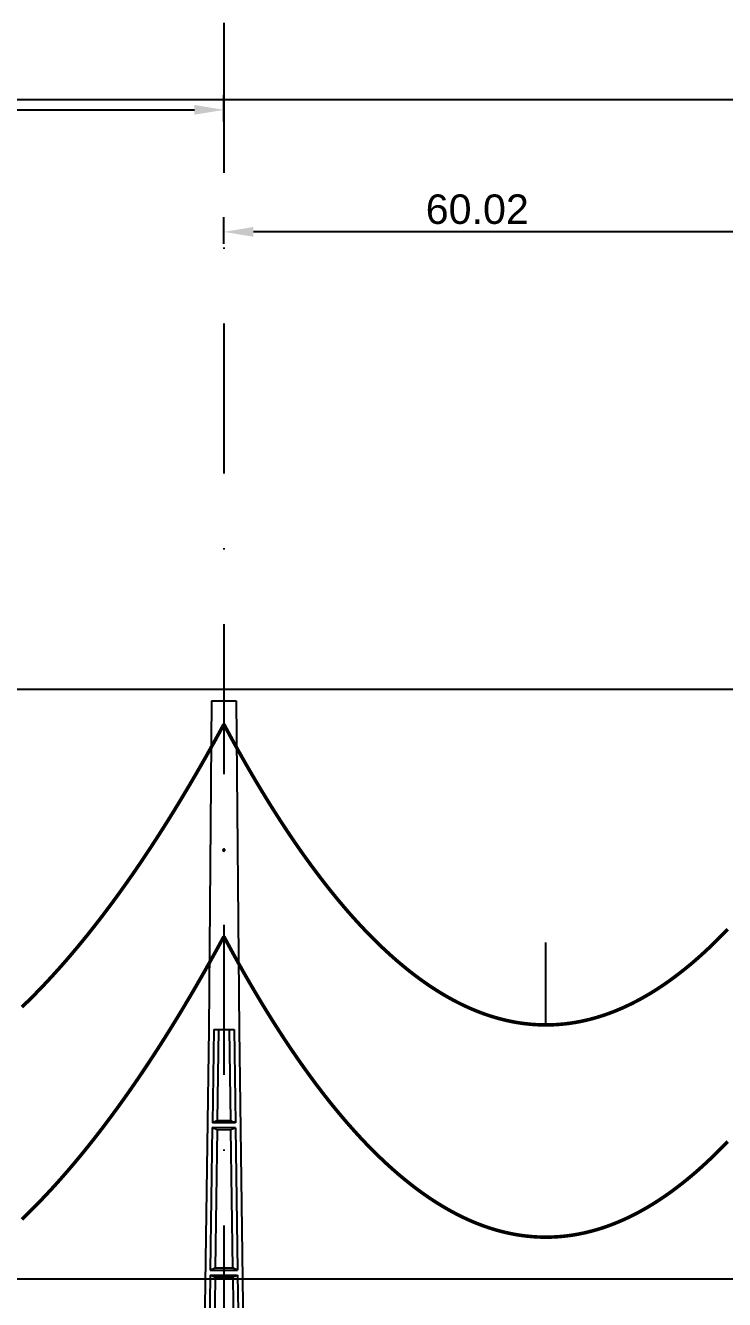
# Model space of a CAD drawing. Header units: metres. Extents: x -121 to 9872, y 3505 to 10721.
# Drawn here: x 2511.1 to 2570.3, y 6825.2 to 6933.3 of the extents above; entities that cross this region are included whole.
import ezdxf

# ---------------------------------------------------------------- set-up
doc = ezdxf.new("R2010")
doc.units = ezdxf.units.M
doc.header["$PDMODE"] = 2
doc.linetypes.add('DASHDOT', pattern=[25.4, 12.7, -6.35, 0, -6.35])
for name, color, linetype in [('CON-EOL- CA ORCHID', 240, 'Continuous'), ('CON-EOL- FO', 101, 'Continuous'), ('cotas', 7, 'Continuous'), ('GRID', 253, 'Continuous'), ('POSTE DT', 7, 'Continuous')]:
    doc.layers.add(name, color=color, linetype=linetype)
doc.styles.get("Standard").update_dxf_attribs({"font": 'arial.ttf'})
doc.dimstyles.new('ISO-25', dxfattribs={"dimtxt": 2.5, "dimasz": 2.5, "dimexe": 1.25, "dimexo": 0.625, "dimtad": 1, "dimzin": 1, "dimtxsty": 'Standard', "dimcen": 2.5, "dimaunit": 1, "dimadec": 3, "dimazin": 3, "dimtfac": 1, "dimtmove": 0, "dimatfit": 3, "dimfxlon": 1, "dimarcsym": 0})

# ---------------------------------------------------------------- blocks, each defined once
blk = doc.blocks.new('*U11')
at = {"layer": 'POSTE DT', "extrusion": (0, 1, 0)}
for p, q in [((-3.31, 349.86), (-4.05, 262)), ((-3.31, 349.86), (3.31, 349.86)), ((3.31, 349.86), (4.06, 262)), ((-4.05, 262), (-7.72, 0)), ((-4.05, 262), (-4.05, 262)), ((-2.73, 262), (-3.08, 237.05)), ((-2.73, 262), (2.75, 262)), ((-1.42, 262), (-1.77, 237.57)), ((1.43, 262), (1.77, 237.57)), ((2.75, 262), (3.1, 237.05)), ((4.06, 262), (7.72, 0)), ((-3.1, 235.74), (-3.63, 197.65)), ((3.11, 235.73), (-3.1, 235.74)), ((3.1, 237.05), (-3.08, 237.05)), ((-1.8, 235.21), (-2.32, 198.19)), ((1.8, 235.21), (2.32, 198.19)), ((3.11, 235.73), (3.65, 197.65)), ((-3.65, 196.34), (-4.19, 158.25)), ((-2.35, 195.8), (-2.87, 158.8)), ((2.35, 195.8), (2.87, 158.8)), ((3.66, 196.34), (4.2, 158.25))]:
    blk.add_line(p, q, dxfattribs=at)
at = {"layer": 'POSTE DT', "ltscale": 3}
for points in [[(-3.63, 197.65), (3.65, 197.65)], [(-3.65, 196.34), (3.66, 196.34)]]:
    blk.add_lwpolyline(points, dxfattribs=at)
at = {"layer": 'POSTE DT'}
for points, knots in [([(0.25, 309.94), (0.25, 309.93), (0.25, 309.93), (0.25, 309.92), (0.25, 309.91), (0.25, 309.9), (0.25, 309.89), (0.24, 309.85), (0.22, 309.82), (0.19, 309.77), (0.16, 309.74), (0.11, 309.71), (0.08, 309.7), (0.01, 309.68), (-0.02, 309.68), (-0.08, 309.7), (-0.11, 309.71), (-0.16, 309.74), (-0.18, 309.76), (-0.21, 309.8), (-0.22, 309.82), (-0.24, 309.85), (-0.24, 309.87), (-0.25, 309.89), (-0.25, 309.9), (-0.25, 309.92), (-0.25, 309.92), (-0.25, 309.93), (-0.25, 309.94), (-0.25, 309.95), (-0.25, 309.95), (-0.25, 309.96), (-0.25, 309.97), (-0.24, 310), (-0.23, 310.02), (-0.21, 310.07), (-0.2, 310.09), (-0.15, 310.14), (-0.13, 310.15), (-0.07, 310.18), (-0.03, 310.19), (0.03, 310.19), (0.06, 310.18), (0.12, 310.16), (0.14, 310.14), (0.18, 310.11), (0.2, 310.09), (0.21, 310.06), (0.22, 310.05), (0.23, 310.04), (0.24, 310.01), (0.24, 309.99), (0.25, 309.97), (0.25, 309.96), (0.25, 309.95), (0.25, 309.94), (0.25, 309.94), (0.25, 309.94), (0.25, 309.94)], [-54.728303, -54.728303, -54.728303, -54.728303, -54.309038, -54.309038, -53.647169, -53.647169, -52.532885, -52.532885, -48.86224, -48.86224, -45.282765, -45.282765, -41.52867, -41.52867, -37.867486, -37.867486, -34.454589, -34.454589, -31.301423, -31.301423, -28.48103, -28.48103, -26.961755, -26.961755, -25.7544, -25.7544, -25.136228, -25.136228, -24.64409, -24.64409, -24.094201, -24.094201, -23.191199, -23.191199, -20.494482, -20.494482, -17.342863, -17.342863, -13.645538, -13.645538, -9.835989, -9.835989, -6.296781, -6.296781, -3.005029, -3.005029, 0, 0, 0, 1.527594, 1.527594, 3.697216, 3.697216, 4.489727, 4.489727, 5.01438, 5.01438, 5.095313, 5.095313, 5.095313, 5.095313]), ([(-3.1, 235.74), (-2.88, 235.65), (-2.67, 235.56), (-2.23, 235.39), (-2.02, 235.3), (-1.8, 235.21)], [0.055576, 0.055576, 0.055576, 0.055576, 56.767409, 56.767409, 113.50757, 113.50757, 113.50757, 113.50757]), ([(-1.77, 237.57), (-1.99, 237.49), (-2.21, 237.4), (-2.64, 237.22), (-2.86, 237.14), (-3.08, 237.05)], [0, 0, 0, 0, 56.660495, 56.660495, 113.412826, 113.412826, 113.412826, 113.412826]), ([(-1.8, 235.21), (-1.2, 235.21), (-0.6, 235.21), (0.6, 235.21), (1.2, 235.21), (1.8, 235.21)], [0, 0, 0, 0, 68.567797, 68.567797, 137.136247, 137.136247, 137.136247, 137.136247]), ([(1.77, 237.57), (1.18, 237.57), (0.59, 237.57), (-0.59, 237.57), (-1.18, 237.57), (-1.77, 237.57)], [0, 0, 0, 0, 67.306894, 67.306894, 134.614447, 134.614447, 134.614447, 134.614447]), ([(3.1, 237.05), (2.87, 237.14), (2.65, 237.23), (2.21, 237.4), (1.99, 237.49), (1.77, 237.57)], [0, 0, 0, 0, 56.738948, 56.738948, 113.38731, 113.38731, 113.38731, 113.38731]), ([(1.8, 235.21), (2.02, 235.3), (2.24, 235.38), (2.68, 235.56), (2.89, 235.65), (3.11, 235.73)], [0, 0, 0, 0, 56.845349, 56.845349, 113.599799, 113.599799, 113.599799, 113.599799]), ([(-2.32, 198.19), (-2.54, 198.1), (-2.76, 198.01), (-3.2, 197.83), (-3.41, 197.74), (-3.63, 197.65)], [0, 0, 0, 0, 63.412073, 63.412073, 126.777421, 126.777421, 126.777421, 126.777421]), ([(2.32, 198.19), (1.55, 198.19), (0.77, 198.19), (-0.77, 198.19), (-1.55, 198.19), (-2.32, 198.19)], [0, 0, 0, 0, 88.31008, 88.31008, 176.620652, 176.620652, 176.620652, 176.620652]), ([(3.65, 197.65), (3.43, 197.74), (3.2, 197.83), (2.76, 198.01), (2.54, 198.1), (2.32, 198.19)], [0, 0, 0, 0, 63.488119, 63.488119, 126.880939, 126.880939, 126.880939, 126.880939]), ([(-3.65, 196.34), (-3.43, 196.25), (-3.22, 196.16), (-2.78, 195.98), (-2.57, 195.89), (-2.35, 195.8)], [0.054307, 0.054307, 0.054307, 0.054307, 63.527131, 63.527131, 127.063246, 127.063246, 127.063246, 127.063246]), ([(-2.35, 195.8), (-1.57, 195.8), (-0.78, 195.8), (0.79, 195.8), (1.57, 195.8), (2.35, 195.8)], [0, 0, 0, 0, 89.585713, 89.585713, 179.17191, 179.17191, 179.17191, 179.17191]), ([(2.35, 195.8), (2.57, 195.89), (2.79, 195.98), (3.23, 196.16), (3.45, 196.25), (3.66, 196.34)], [0, 0, 0, 0, 63.60246, 63.60246, 127.109696, 127.109696, 127.109696, 127.109696])]:
    blk.add_open_spline(points, degree=3, knots=knots, dxfattribs=at)
blk = doc.blocks.new('*D345')
at = {"layer": 'cotas', "color": 0, "lineweight": -2, "transparency": 16777216}
for p, q in [((2447.93, 6925.1), (2447.93, 6927.35)), ((2527.93, 6925.1), (2527.93, 6927.35)), ((2450.43, 6926.1), (2525.43, 6926.1))]:
    blk.add_line(p, q, dxfattribs=at)
at = {"layer": 'cotas', "color": 0, "transparency": 16777216}
for points in [[(2450.43, 6926.52), (2450.43, 6925.69), (2447.93, 6926.1)], [(2525.43, 6926.52), (2525.43, 6925.69), (2527.93, 6926.1)]]:
    blk.add_solid(points, dxfattribs=at)
at = {"layer": 'Defpoints', "color": 0, "transparency": 16777216}
for p in [(2527.93, 6926.1), (2447.93, 6902.54), (2527.93, 6875.99)]:
    blk.add_point(p, dxfattribs=at)
at = {"layer": 'cotas', "color": 0, "transparency": 16777216, "insert": (2487.93, 6928), "char_height": 2.5, "attachment_point": 5}
blk.add_mtext('80.00', dxfattribs=at)
blk = doc.blocks.new('*D412')
at = {"layer": 'cotas', "color": 0, "lineweight": -2, "transparency": 16777216}
for p, q in [((2527.93, 6914.75), (2527.93, 6917)), ((2587.95, 6914.75), (2587.95, 6917)), ((2585.45, 6915.75), (2530.43, 6915.75))]:
    blk.add_line(p, q, dxfattribs=at)
at = {"layer": 'cotas', "color": 0, "transparency": 16777216}
for points in [[(2530.43, 6916.17), (2530.43, 6915.34), (2527.93, 6915.75)], [(2585.45, 6916.17), (2585.45, 6915.34), (2587.95, 6915.75)]]:
    blk.add_solid(points, dxfattribs=at)
at = {"layer": 'Defpoints', "color": 0, "transparency": 16777216}
for p in [(2527.93, 6915.75), (2587.95, 6887.21), (2527.93, 6875.99)]:
    blk.add_point(p, dxfattribs=at)
at = {"layer": 'cotas', "color": 0, "transparency": 16777216, "insert": (2549.4, 6917.66), "char_height": 2.5, "attachment_point": 5}
blk.add_mtext('60.02', dxfattribs=at)

msp = doc.modelspace()

# ---------------------------------------------------------------- linework, layer by layer
at = {"layer": 'CON-EOL- CA ORCHID'}
msp.add_line((2555.212, 6848.496), (2555.212, 6855.496), dxfattribs=at)
at = {"layer": 'CON-EOL- CA ORCHID', "const_width": 0.3}
for points in [[(2510.816, 6850.008), (2511.214, 6850.394), (2511.612, 6850.788), (2512.01, 6851.19), (2512.408, 6851.601), (2512.806, 6852.019), (2513.204, 6852.446), (2513.602, 6852.881), (2514, 6853.324), (2514.398, 6853.775), (2514.796, 6854.235), (2515.194, 6854.702), (2515.592, 6855.178), (2515.99, 6855.662), (2516.388, 6856.154), (2516.786, 6856.654), (2517.184, 6857.163), (2517.582, 6857.679), (2517.98, 6858.204), (2518.378, 6858.737), (2518.776, 6859.279), (2519.174, 6859.828), (2519.572, 6860.386), (2519.97, 6860.951), (2520.368, 6861.525), (2520.766, 6862.108), (2521.164, 6862.698), (2521.562, 6863.297), (2521.96, 6863.904), (2522.358, 6864.519), (2522.756, 6865.142), (2523.154, 6865.773), (2523.552, 6866.413), (2523.95, 6867.061), (2524.348, 6867.717), (2524.746, 6868.382), (2525.144, 6869.054), (2525.542, 6869.735), (2525.94, 6870.424), (2526.338, 6871.121), (2526.736, 6871.827), (2527.134, 6872.541), (2527.532, 6873.263), (2527.93, 6873.993)], [(2527.93, 6873.993), (2528.229, 6873.437), (2528.527, 6872.886), (2528.826, 6872.342), (2529.124, 6871.804), (2529.423, 6871.273), (2529.721, 6870.747), (2530.02, 6870.228), (2530.318, 6869.715), (2530.617, 6869.208), (2530.915, 6868.707), (2531.214, 6868.212), (2531.512, 6867.724), (2531.811, 6867.241), (2532.109, 6866.765), (2532.408, 6866.295), (2532.706, 6865.831), (2533.005, 6865.373), (2533.303, 6864.922), (2533.602, 6864.477), (2533.9, 6864.037), (2534.199, 6863.604), (2534.497, 6863.177), (2534.796, 6862.757), (2535.095, 6862.342), (2535.393, 6861.934), (2535.692, 6861.531), (2535.99, 6861.135), (2536.289, 6860.745), (2536.587, 6860.361), (2536.886, 6859.983), (2537.184, 6859.612), (2537.483, 6859.246), (2537.781, 6858.887), (2538.08, 6858.534), (2538.378, 6858.186), (2538.677, 6857.845), (2538.975, 6857.511), (2539.274, 6857.182), (2539.572, 6856.859), (2539.871, 6856.543), (2540.169, 6856.232), (2540.468, 6855.928), (2540.766, 6855.63), (2541.065, 6855.338), (2541.363, 6855.052), (2541.662, 6854.772), (2541.96, 6854.499), (2542.259, 6854.231), (2542.557, 6853.97), (2542.856, 6853.714), (2543.154, 6853.465), (2543.453, 6853.222), (2543.751, 6852.985), (2544.05, 6852.754), (2544.348, 6852.529), (2544.647, 6852.31), (2544.945, 6852.098), (2545.244, 6851.891), (2545.542, 6851.691), (2545.841, 6851.497), (2546.139, 6851.309), (2546.438, 6851.126), (2546.736, 6850.95), (2547.035, 6850.781), (2547.333, 6850.617), (2547.632, 6850.459), (2547.93, 6850.307), (2548.229, 6850.162), (2548.527, 6850.023), (2548.826, 6849.889), (2549.124, 6849.762), (2549.423, 6849.641), (2549.721, 6849.526), (2550.02, 6849.417), (2550.318, 6849.314), (2550.617, 6849.217), (2550.915, 6849.127), (2551.214, 6849.042), (2551.512, 6848.963), (2551.811, 6848.891), (2552.109, 6848.825), (2552.408, 6848.764), (2552.706, 6848.71), (2553.005, 6848.662), (2553.303, 6848.62), (2553.602, 6848.584), (2553.9, 6848.555), (2554.199, 6848.531), (2554.497, 6848.513), (2554.796, 6848.502), (2555.095, 6848.496), (2555.393, 6848.497), (2555.692, 6848.504), (2555.99, 6848.516), (2556.289, 6848.535), (2556.587, 6848.56), (2556.886, 6848.591), (2557.184, 6848.629), (2557.483, 6848.672), (2557.781, 6848.721), (2558.08, 6848.777), (2558.378, 6848.838), (2558.677, 6848.906), (2558.975, 6848.979), (2559.274, 6849.059), (2559.572, 6849.145), (2559.871, 6849.237), (2560.169, 6849.335), (2560.468, 6849.439), (2560.766, 6849.55), (2561.065, 6849.666), (2561.363, 6849.788), (2561.662, 6849.917), (2561.96, 6850.051), (2562.259, 6850.192), (2562.557, 6850.339), (2562.856, 6850.492), (2563.154, 6850.651), (2563.453, 6850.816), (2563.751, 6850.987), (2564.05, 6851.164), (2564.348, 6851.348), (2564.647, 6851.537), (2564.945, 6851.733), (2565.244, 6851.934), (2565.542, 6852.142), (2565.841, 6852.356), (2566.139, 6852.576), (2566.438, 6852.802), (2566.736, 6853.034), (2567.035, 6853.273), (2567.333, 6853.517), (2567.632, 6853.768), (2567.93, 6854.024), (2568.229, 6854.287), (2568.527, 6854.556), (2568.826, 6854.831), (2569.124, 6855.112), (2569.423, 6855.399), (2569.721, 6855.692), (2570.02, 6855.992), (2570.318, 6856.297), (2570.617, 6856.609)]]:
    msp.add_lwpolyline(points, dxfattribs=at)
at = {"layer": 'CON-EOL- FO', "lineweight": 30, "const_width": 0.3}
for points in [[(2510.816, 6832.008), (2511.214, 6832.394), (2511.612, 6832.788), (2512.01, 6833.19), (2512.408, 6833.601), (2512.806, 6834.019), (2513.204, 6834.446), (2513.602, 6834.881), (2514, 6835.324), (2514.398, 6835.775), (2514.796, 6836.235), (2515.194, 6836.702), (2515.592, 6837.178), (2515.99, 6837.662), (2516.388, 6838.154), (2516.786, 6838.655), (2517.184, 6839.163), (2517.582, 6839.68), (2517.98, 6840.205), (2518.378, 6840.738), (2518.776, 6841.279), (2519.174, 6841.828), (2519.572, 6842.386), (2519.97, 6842.952), (2520.368, 6843.526), (2520.766, 6844.108), (2521.164, 6844.698), (2521.562, 6845.297), (2521.96, 6845.904), (2522.358, 6846.519), (2522.756, 6847.142), (2523.154, 6847.774), (2523.552, 6848.413), (2523.95, 6849.061), (2524.348, 6849.717), (2524.746, 6850.382), (2525.144, 6851.054), (2525.542, 6851.735), (2525.94, 6852.424), (2526.338, 6853.122), (2526.736, 6853.827), (2527.134, 6854.541), (2527.532, 6855.263), (2527.93, 6855.993)], [(2510.816, 6832.008), (2511.214, 6832.394), (2511.612, 6832.788), (2512.01, 6833.19), (2512.408, 6833.601), (2512.806, 6834.019), (2513.204, 6834.446), (2513.602, 6834.881), (2514, 6835.324), (2514.398, 6835.775), (2514.796, 6836.235), (2515.194, 6836.702), (2515.592, 6837.178), (2515.99, 6837.662), (2516.388, 6838.154), (2516.786, 6838.655), (2517.184, 6839.163), (2517.582, 6839.68), (2517.98, 6840.205), (2518.378, 6840.738), (2518.776, 6841.279), (2519.174, 6841.828), (2519.572, 6842.386), (2519.97, 6842.952), (2520.368, 6843.526), (2520.766, 6844.108), (2521.164, 6844.698), (2521.562, 6845.297), (2521.96, 6845.904), (2522.358, 6846.519), (2522.756, 6847.142), (2523.154, 6847.774), (2523.552, 6848.413), (2523.95, 6849.061), (2524.348, 6849.717), (2524.746, 6850.382), (2525.144, 6851.054), (2525.542, 6851.735), (2525.94, 6852.424), (2526.338, 6853.122), (2526.736, 6853.827), (2527.134, 6854.541), (2527.532, 6855.263), (2527.93, 6855.993)], [(2510.816, 6832.008), (2511.214, 6832.394), (2511.612, 6832.788), (2512.01, 6833.19), (2512.408, 6833.601), (2512.806, 6834.019), (2513.204, 6834.446), (2513.602, 6834.881), (2514, 6835.324), (2514.398, 6835.775), (2514.796, 6836.235), (2515.194, 6836.702), (2515.592, 6837.178), (2515.99, 6837.662), (2516.388, 6838.154), (2516.786, 6838.655), (2517.184, 6839.163), (2517.582, 6839.68), (2517.98, 6840.205), (2518.378, 6840.738), (2518.776, 6841.279), (2519.174, 6841.828), (2519.572, 6842.386), (2519.97, 6842.952), (2520.368, 6843.526), (2520.766, 6844.108), (2521.164, 6844.698), (2521.562, 6845.297), (2521.96, 6845.904), (2522.358, 6846.519), (2522.756, 6847.142), (2523.154, 6847.774), (2523.552, 6848.413), (2523.95, 6849.061), (2524.348, 6849.717), (2524.746, 6850.382), (2525.144, 6851.054), (2525.542, 6851.735), (2525.94, 6852.424), (2526.338, 6853.122), (2526.736, 6853.827), (2527.134, 6854.541), (2527.532, 6855.263), (2527.93, 6855.993)], [(2527.93, 6855.993), (2528.229, 6855.437), (2528.527, 6854.887), (2528.826, 6854.342), (2529.124, 6853.805), (2529.423, 6853.273), (2529.721, 6852.747), (2530.02, 6852.228), (2530.318, 6851.715), (2530.617, 6851.208), (2530.915, 6850.707), (2531.214, 6850.212), (2531.512, 6849.724), (2531.811, 6849.241), (2532.109, 6848.765), (2532.408, 6848.295), (2532.706, 6847.831), (2533.005, 6847.374), (2533.303, 6846.922), (2533.602, 6846.477), (2533.9, 6846.038), (2534.199, 6845.605), (2534.497, 6845.178), (2534.796, 6844.757), (2535.095, 6844.342), (2535.393, 6843.934), (2535.692, 6843.531), (2535.99, 6843.135), (2536.289, 6842.745), (2536.587, 6842.361), (2536.886, 6841.983), (2537.184, 6841.612), (2537.483, 6841.246), (2537.781, 6840.887), (2538.08, 6840.534), (2538.378, 6840.187), (2538.677, 6839.846), (2538.975, 6839.511), (2539.274, 6839.182), (2539.572, 6838.859), (2539.871, 6838.543), (2540.169, 6838.233), (2540.468, 6837.928), (2540.766, 6837.63), (2541.065, 6837.338), (2541.363, 6837.052), (2541.662, 6836.772), (2541.96, 6836.499), (2542.259, 6836.231), (2542.557, 6835.97), (2542.856, 6835.714), (2543.154, 6835.465), (2543.453, 6835.222), (2543.751, 6834.985), (2544.05, 6834.754), (2544.348, 6834.529), (2544.647, 6834.311), (2544.945, 6834.098), (2545.244, 6833.892), (2545.542, 6833.691), (2545.841, 6833.497), (2546.139, 6833.309), (2546.438, 6833.127), (2546.736, 6832.951), (2547.035, 6832.781), (2547.333, 6832.617), (2547.632, 6832.459), (2547.93, 6832.308), (2548.229, 6832.162), (2548.527, 6832.023), (2548.826, 6831.889), (2549.124, 6831.762), (2549.423, 6831.641), (2549.721, 6831.526), (2550.02, 6831.417), (2550.318, 6831.314), (2550.617, 6831.217), (2550.915, 6831.127), (2551.214, 6831.042), (2551.512, 6830.964), (2551.811, 6830.891), (2552.109, 6830.825), (2552.408, 6830.765), (2552.706, 6830.711), (2553.005, 6830.662), (2553.303, 6830.62), (2553.602, 6830.585), (2553.9, 6830.555), (2554.199, 6830.531), (2554.497, 6830.513), (2554.796, 6830.502), (2555.095, 6830.497), (2555.393, 6830.497), (2555.692, 6830.504), (2555.99, 6830.517), (2556.289, 6830.536), (2556.587, 6830.561), (2556.886, 6830.592), (2557.184, 6830.629), (2557.483, 6830.672), (2557.781, 6830.721), (2558.08, 6830.777), (2558.378, 6830.838), (2558.677, 6830.906), (2558.975, 6830.98), (2559.274, 6831.059), (2559.572, 6831.145), (2559.871, 6831.237), (2560.169, 6831.335), (2560.468, 6831.44), (2560.766, 6831.55), (2561.065, 6831.666), (2561.363, 6831.789), (2561.662, 6831.917), (2561.96, 6832.052), (2562.259, 6832.192), (2562.557, 6832.339), (2562.856, 6832.492), (2563.154, 6832.651), (2563.453, 6832.816), (2563.751, 6832.987), (2564.05, 6833.165), (2564.348, 6833.348), (2564.647, 6833.537), (2564.945, 6833.733), (2565.244, 6833.935), (2565.542, 6834.142), (2565.841, 6834.356), (2566.139, 6834.576), (2566.438, 6834.802), (2566.736, 6835.035), (2567.035, 6835.273), (2567.333, 6835.517), (2567.632, 6835.768), (2567.93, 6836.024), (2568.229, 6836.287), (2568.527, 6836.556), (2568.826, 6836.831), (2569.124, 6837.112), (2569.423, 6837.399), (2569.721, 6837.693), (2570.02, 6837.992), (2570.318, 6838.298), (2570.617, 6838.609)], [(2527.93, 6855.993), (2528.229, 6855.437), (2528.527, 6854.887), (2528.826, 6854.342), (2529.124, 6853.805), (2529.423, 6853.273), (2529.721, 6852.747), (2530.02, 6852.228), (2530.318, 6851.715), (2530.617, 6851.208), (2530.915, 6850.707), (2531.214, 6850.212), (2531.512, 6849.724), (2531.811, 6849.241), (2532.109, 6848.765), (2532.408, 6848.295), (2532.706, 6847.831), (2533.005, 6847.374), (2533.303, 6846.922), (2533.602, 6846.477), (2533.9, 6846.038), (2534.199, 6845.604), (2534.497, 6845.178), (2534.796, 6844.757), (2535.095, 6844.342), (2535.393, 6843.934), (2535.692, 6843.531), (2535.99, 6843.135), (2536.289, 6842.745), (2536.587, 6842.361), (2536.886, 6841.983), (2537.184, 6841.612), (2537.483, 6841.246), (2537.781, 6840.887), (2538.08, 6840.534), (2538.378, 6840.187), (2538.677, 6839.846), (2538.975, 6839.511), (2539.274, 6839.182), (2539.572, 6838.859), (2539.871, 6838.543), (2540.169, 6838.233), (2540.468, 6837.928), (2540.766, 6837.63), (2541.065, 6837.338), (2541.363, 6837.052), (2541.662, 6836.772), (2541.96, 6836.499), (2542.259, 6836.231), (2542.557, 6835.97), (2542.856, 6835.714), (2543.154, 6835.465), (2543.453, 6835.222), (2543.751, 6834.985), (2544.05, 6834.754), (2544.348, 6834.529), (2544.647, 6834.311), (2544.945, 6834.098), (2545.244, 6833.892), (2545.542, 6833.691), (2545.841, 6833.497), (2546.139, 6833.309), (2546.438, 6833.127), (2546.736, 6832.951), (2547.035, 6832.781), (2547.333, 6832.617), (2547.632, 6832.459), (2547.93, 6832.308), (2548.229, 6832.162), (2548.527, 6832.023), (2548.826, 6831.889), (2549.124, 6831.762), (2549.423, 6831.641), (2549.721, 6831.526), (2550.02, 6831.417), (2550.318, 6831.314), (2550.617, 6831.217), (2550.915, 6831.127), (2551.214, 6831.042), (2551.512, 6830.964), (2551.811, 6830.891), (2552.109, 6830.825), (2552.408, 6830.765), (2552.706, 6830.71), (2553.005, 6830.662), (2553.303, 6830.62), (2553.602, 6830.585), (2553.9, 6830.555), (2554.199, 6830.531), (2554.497, 6830.513), (2554.796, 6830.502), (2555.095, 6830.496), (2555.393, 6830.497), (2555.692, 6830.504), (2555.99, 6830.517), (2556.289, 6830.536), (2556.587, 6830.561), (2556.886, 6830.592), (2557.184, 6830.629), (2557.483, 6830.672), (2557.781, 6830.721), (2558.08, 6830.777), (2558.378, 6830.838), (2558.677, 6830.906), (2558.975, 6830.98), (2559.274, 6831.059), (2559.572, 6831.145), (2559.871, 6831.237), (2560.169, 6831.335), (2560.468, 6831.44), (2560.766, 6831.55), (2561.065, 6831.666), (2561.363, 6831.789), (2561.662, 6831.917), (2561.96, 6832.052), (2562.259, 6832.192), (2562.557, 6832.339), (2562.856, 6832.492), (2563.154, 6832.651), (2563.453, 6832.816), (2563.751, 6832.987), (2564.05, 6833.165), (2564.348, 6833.348), (2564.647, 6833.537), (2564.945, 6833.733), (2565.244, 6833.935), (2565.542, 6834.142), (2565.841, 6834.356), (2566.139, 6834.576), (2566.438, 6834.802), (2566.736, 6835.035), (2567.035, 6835.273), (2567.333, 6835.517), (2567.632, 6835.768), (2567.93, 6836.024), (2568.229, 6836.287), (2568.527, 6836.556), (2568.826, 6836.831), (2569.124, 6837.112), (2569.423, 6837.399), (2569.721, 6837.693), (2570.02, 6837.992), (2570.318, 6838.298), (2570.617, 6838.609)], [(2527.93, 6855.993), (2528.229, 6855.437), (2528.527, 6854.887), (2528.826, 6854.342), (2529.124, 6853.805), (2529.423, 6853.273), (2529.721, 6852.747), (2530.02, 6852.228), (2530.318, 6851.715), (2530.617, 6851.208), (2530.915, 6850.707), (2531.214, 6850.212), (2531.512, 6849.724), (2531.811, 6849.241), (2532.109, 6848.765), (2532.408, 6848.295), (2532.706, 6847.831), (2533.005, 6847.374), (2533.303, 6846.922), (2533.602, 6846.477), (2533.9, 6846.038), (2534.199, 6845.604), (2534.497, 6845.178), (2534.796, 6844.757), (2535.095, 6844.342), (2535.393, 6843.934), (2535.692, 6843.531), (2535.99, 6843.135), (2536.289, 6842.745), (2536.587, 6842.361), (2536.886, 6841.983), (2537.184, 6841.612), (2537.483, 6841.246), (2537.781, 6840.887), (2538.08, 6840.534), (2538.378, 6840.187), (2538.677, 6839.846), (2538.975, 6839.511), (2539.274, 6839.182), (2539.572, 6838.859), (2539.871, 6838.543), (2540.169, 6838.233), (2540.468, 6837.928), (2540.766, 6837.63), (2541.065, 6837.338), (2541.363, 6837.052), (2541.662, 6836.772), (2541.96, 6836.499), (2542.259, 6836.231), (2542.557, 6835.97), (2542.856, 6835.714), (2543.154, 6835.465), (2543.453, 6835.222), (2543.751, 6834.985), (2544.05, 6834.754), (2544.348, 6834.529), (2544.647, 6834.311), (2544.945, 6834.098), (2545.244, 6833.892), (2545.542, 6833.691), (2545.841, 6833.497), (2546.139, 6833.309), (2546.438, 6833.127), (2546.736, 6832.951), (2547.035, 6832.781), (2547.333, 6832.617), (2547.632, 6832.459), (2547.93, 6832.308), (2548.229, 6832.162), (2548.527, 6832.023), (2548.826, 6831.889), (2549.124, 6831.762), (2549.423, 6831.641), (2549.721, 6831.526), (2550.02, 6831.417), (2550.318, 6831.314), (2550.617, 6831.217), (2550.915, 6831.127), (2551.214, 6831.042), (2551.512, 6830.964), (2551.811, 6830.891), (2552.109, 6830.825), (2552.408, 6830.765), (2552.706, 6830.71), (2553.005, 6830.662), (2553.303, 6830.62), (2553.602, 6830.585), (2553.9, 6830.555), (2554.199, 6830.531), (2554.497, 6830.513), (2554.796, 6830.502), (2555.095, 6830.496), (2555.393, 6830.497), (2555.692, 6830.504), (2555.99, 6830.517), (2556.289, 6830.536), (2556.587, 6830.561), (2556.886, 6830.592), (2557.184, 6830.629), (2557.483, 6830.672), (2557.781, 6830.721), (2558.08, 6830.777), (2558.378, 6830.838), (2558.677, 6830.906), (2558.975, 6830.98), (2559.274, 6831.059), (2559.572, 6831.145), (2559.871, 6831.237), (2560.169, 6831.335), (2560.468, 6831.44), (2560.766, 6831.55), (2561.065, 6831.666), (2561.363, 6831.789), (2561.662, 6831.917), (2561.96, 6832.052), (2562.259, 6832.192), (2562.557, 6832.339), (2562.856, 6832.492), (2563.154, 6832.651), (2563.453, 6832.816), (2563.751, 6832.987), (2564.05, 6833.165), (2564.348, 6833.348), (2564.647, 6833.537), (2564.945, 6833.733), (2565.244, 6833.935), (2565.542, 6834.142), (2565.841, 6834.356), (2566.139, 6834.576), (2566.438, 6834.802), (2566.736, 6835.035), (2567.035, 6835.273), (2567.333, 6835.517), (2567.632, 6835.768), (2567.93, 6836.024), (2568.229, 6836.287), (2568.527, 6836.556), (2568.826, 6836.831), (2569.124, 6837.112), (2569.423, 6837.399), (2569.721, 6837.693), (2570.02, 6837.992), (2570.318, 6838.298), (2570.617, 6838.609)]]:
    msp.add_lwpolyline(points, dxfattribs=at)
at = {"layer": 'GRID', "linetype": 'DASHDOT'}
msp.add_line((2527.93, 7876.973), (2527.93, 5510.205), dxfattribs=at)
at = {"layer": 'GRID'}
for points in [[(-30.298, 6926.973), (7827.812, 6926.973)], [(-30.298, 6876.973), (7827.812, 6876.973)], [(-30.298, 6826.973), (7827.812, 6826.973)]]:
    msp.add_lwpolyline(points, dxfattribs=at)

# ---------------------------------------------------------------- block references
at = {"layer": 'POSTE DT', "xscale": 0.3172702451939489, "yscale": 0.3172702451939489, "zscale": 0.3172702451939489}
msp.add_blockref('*U11', (2527.93, 6764.989), dxfattribs=at)

# ---------------------------------------------------------------- dimensions: what is measured, and where the dimension line sits
at = {"layer": 'cotas'}
dim = msp.add_linear_dim(base=(2527.93, 6926.102), p1=(2447.93, 6902.543), p2=(2527.93, 6875.989), dimstyle='ISO-25', dxfattribs=at)
dim.commit()
dim.dimension.update_dxf_attribs({"geometry": '*D345', "text_midpoint": (2487.93, 6928.003)})
dim = msp.add_linear_dim(base=(2527.93, 6915.754), p1=(2587.946, 6887.212), p2=(2527.93, 6875.989), dimstyle='ISO-25', dxfattribs=at)
dim.commit()
dim.dimension.update_dxf_attribs({"geometry": '*D412', "text_midpoint": (2549.401, 6915.754), "dimtype": 160})

doc.saveas('drawing.dxf')
